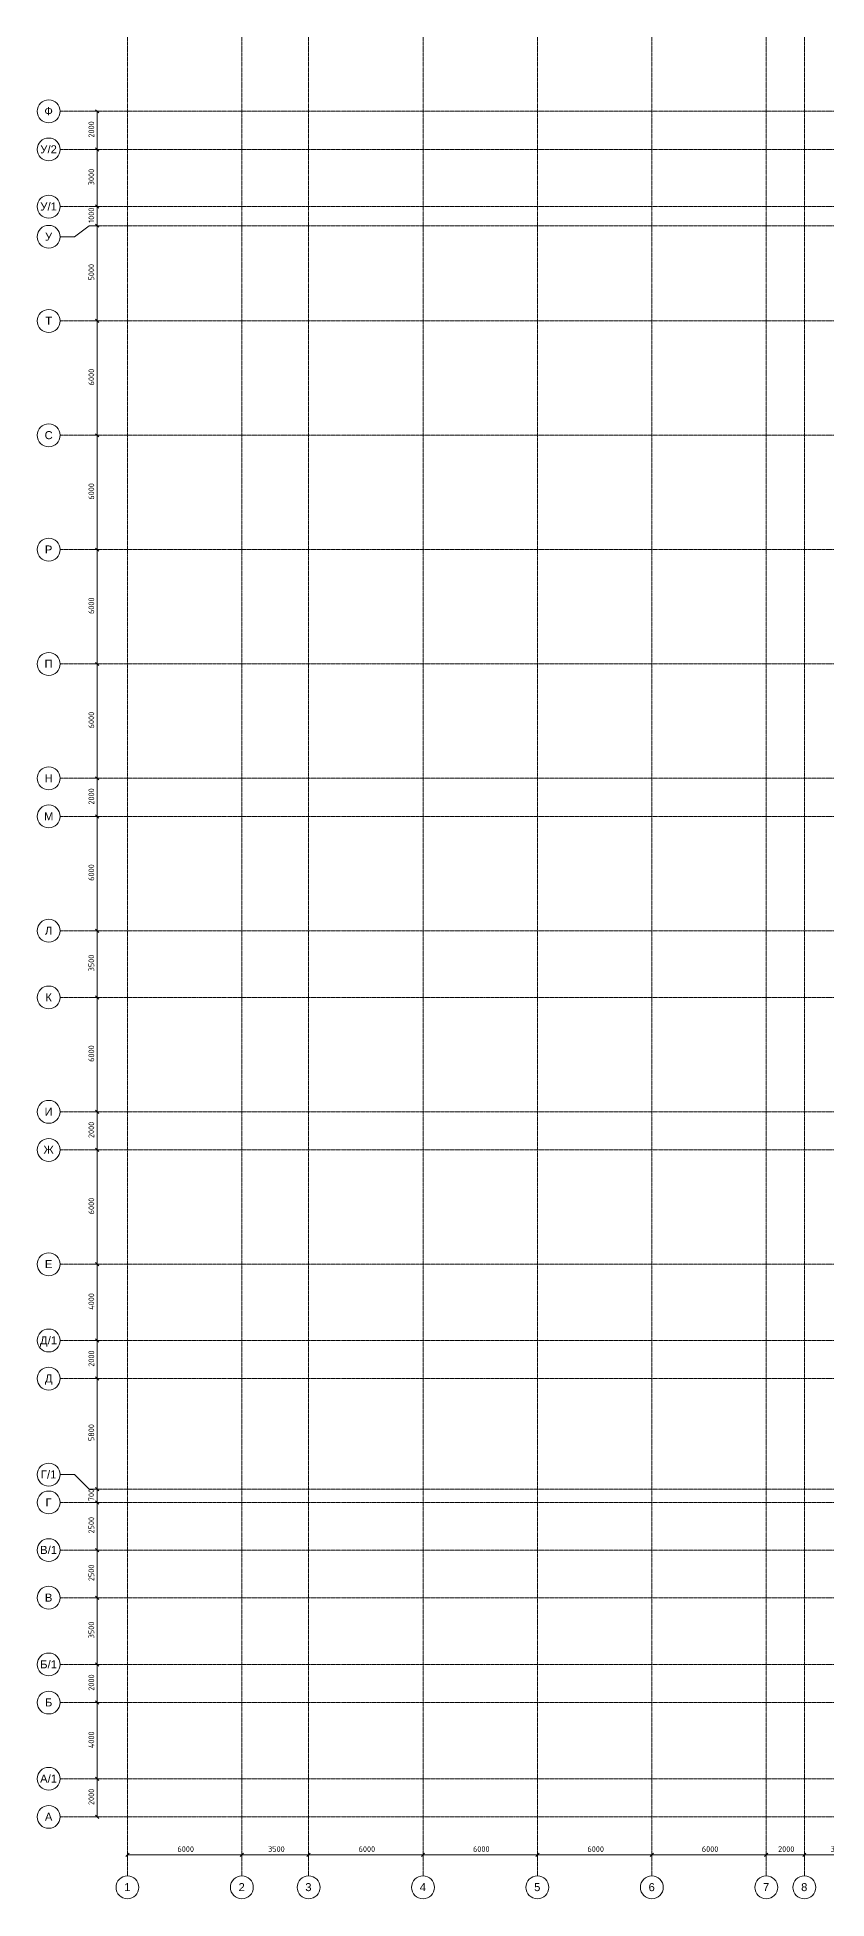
# Model space of a CAD drawing. Header units: millimetres. Extents: x -4730 to 98194, y -4296 to 93388.
# Drawn here: x -4730 to 36673, y -4296 to 93388 of the extents above; entities that cross this region are included whole.
import ezdxf

# ---------------------------------------------------------------- set-up
doc = ezdxf.new("R2010")
doc.units = ezdxf.units.MM
doc.linetypes.add('Линия сетки', pattern=[22.225, 12.7, -3.175, 3.175, -3.175])
for name, color, linetype, lineweight in [('Оси', 7, 'Continuous', 9), ('Размеры', 7, 'Continuous', 9), ('Размеры-120', 7, 'Continuous', 9)]:
    doc.layers.add(name, color=color, linetype=linetype, lineweight=lineweight)
doc.styles.add('Arial_1', font='arial.ttf', dxfattribs={"height": 420})
doc.styles.add('GOST Common_1', font='GOST_Common.ttf', dxfattribs={"width": 0.9, "height": 300})
doc.dimstyles.new('ADSK_Проверочный', dxfattribs={"dimscale": 304.8, "dimtxt": 301.714499, "dimasz": 0.556693, "dimexe": 0.590551, "dimexo": 0.590551, "dimgap": 0.19685, "dimtad": 1, "dimdec": 3, "dimrnd": 0.001, "dimdsep": 46, "dimtxsty": 'GOST Common_1', "dimblk1": 'OBLIQUE', "dimblk2": 'OBLIQUE', "dimsah": 1, "dimcen": 0.09, "dimazin": 0, "dimtfac": 1, "dimtdec": 4, "dimtix": 1, "dimtmove": 0, "dimatfit": 3, "dimfxl": 1, "dimtvp": 1, "dimtolj": 1, "dimtzin": 0, "dimarcsym": 2})

# ---------------------------------------------------------------- blocks, each defined once
blk = doc.blocks.new('Ось сетки - Заголовок сетки - Окружность 5 мм-1145995-Тех_ этаж')
at = {"layer": 'Оси'}
blk.add_circle((0, 0), 5, dxfattribs=at)
blk = doc.blocks.new('DIMBLOCK1-Тех_ этаж')
at = {"layer": 'Размеры-120'}
for p, q in [((0, -2051), (0, -1811)), ((0, -1991), (85, -1906)), ((6000, -2051), (6000, -1811)), ((6000, -1991), (6085, -1906)), ((0, -1991), (-85, -2076)), ((0, -1991), (6000, -1991)), ((0, -1991), (0, -2051)), ((6000, -1991), (5915, -2076)), ((6000, -1991), (6000, -2051))]:
    blk.add_line(p, q, dxfattribs=at)
at = {"layer": 'Размеры-120', "color": 0, "insert": (2622, -1539), "char_height": 300, "width": 908.21, "attachment_point": 1, "line_spacing_factor": 1.022761, "style": 'GOST Common_1'}
blk.add_mtext('6000', dxfattribs=at)
blk = doc.blocks.new('_Oblique')
at = {"color": 0, "linetype": 'ByBlock', "lineweight": -2}
blk.add_line((-0.5, -0.5), (0.5, 0.5), dxfattribs=at)
blk = doc.blocks.new('DIMBLOCK2-Тех_ этаж')
at = {"layer": 'Размеры-120'}
for p, q in [((6000, -2051), (6000, -1811)), ((6000, -1991), (6085, -1906)), ((9500, -2051), (9500, -1811)), ((9500, -1991), (9585, -1906)), ((6000, -1991), (5915, -2076)), ((6000, -1991), (9500, -1991)), ((6000, -1991), (6000, -2051)), ((9500, -1991), (9415, -2076)), ((9500, -1991), (9500, -2051))]:
    blk.add_line(p, q, dxfattribs=at)
at = {"layer": 'Размеры-120', "color": 0, "insert": (7372, -1539), "char_height": 300, "width": 908.21, "attachment_point": 1, "line_spacing_factor": 1.022761, "style": 'GOST Common_1'}
blk.add_mtext('3500', dxfattribs=at)
blk = doc.blocks.new('DIMBLOCK3-Тех_ этаж')
at = {"layer": 'Размеры-120'}
for p, q in [((9500, -2051), (9500, -1811)), ((9500, -1991), (9585, -1906)), ((15500, -2051), (15500, -1811)), ((15500, -1991), (15585, -1906)), ((9500, -1991), (9415, -2076)), ((9500, -1991), (15500, -1991)), ((9500, -1991), (9500, -2051)), ((15500, -1991), (15415, -2076)), ((15500, -1991), (15500, -2051))]:
    blk.add_line(p, q, dxfattribs=at)
at = {"layer": 'Размеры-120', "color": 0, "insert": (12122, -1539), "char_height": 300, "width": 908.21, "attachment_point": 1, "line_spacing_factor": 1.022761, "style": 'GOST Common_1'}
blk.add_mtext('6000', dxfattribs=at)
blk = doc.blocks.new('DIMBLOCK4-Тех_ этаж')
at = {"layer": 'Размеры-120'}
for p, q in [((15500, -2051), (15500, -1811)), ((15500, -1991), (15585, -1906)), ((21500, -2051), (21500, -1811)), ((21500, -1991), (21585, -1906)), ((15500, -1991), (15415, -2076)), ((15500, -1991), (21500, -1991)), ((15500, -1991), (15500, -2051)), ((21500, -1991), (21415, -2076)), ((21500, -1991), (21500, -2051))]:
    blk.add_line(p, q, dxfattribs=at)
at = {"layer": 'Размеры-120', "color": 0, "insert": (18122, -1539), "char_height": 300, "width": 908.21, "attachment_point": 1, "line_spacing_factor": 1.022761, "style": 'GOST Common_1'}
blk.add_mtext('6000', dxfattribs=at)
blk = doc.blocks.new('DIMBLOCK5-Тех_ этаж')
at = {"layer": 'Размеры-120'}
for p, q in [((21500, -2051), (21500, -1811)), ((21500, -1991), (21585, -1906)), ((27500, -2051), (27500, -1811)), ((27500, -1991), (27585, -1906)), ((21500, -1991), (21415, -2076)), ((21500, -1991), (27500, -1991)), ((21500, -1991), (21500, -2051)), ((27500, -1991), (27415, -2076)), ((27500, -1991), (27500, -2051))]:
    blk.add_line(p, q, dxfattribs=at)
at = {"layer": 'Размеры-120', "color": 0, "insert": (24122, -1539), "char_height": 300, "width": 908.21, "attachment_point": 1, "line_spacing_factor": 1.022761, "style": 'GOST Common_1'}
blk.add_mtext('6000', dxfattribs=at)
blk = doc.blocks.new('DIMBLOCK6-Тех_ этаж')
at = {"layer": 'Размеры-120'}
for p, q in [((27500, -2051), (27500, -1811)), ((27500, -1991), (27585, -1906)), ((33500, -2051), (33500, -1811)), ((33500, -1991), (33585, -1906)), ((27500, -1991), (27415, -2076)), ((27500, -1991), (33500, -1991)), ((27500, -1991), (27500, -2051)), ((33500, -1991), (33415, -2076)), ((33500, -1991), (33500, -2051))]:
    blk.add_line(p, q, dxfattribs=at)
at = {"layer": 'Размеры-120', "color": 0, "insert": (30122, -1539), "char_height": 300, "width": 908.21, "attachment_point": 1, "line_spacing_factor": 1.022761, "style": 'GOST Common_1'}
blk.add_mtext('6000', dxfattribs=at)
blk = doc.blocks.new('DIMBLOCK7-Тех_ этаж')
at = {"layer": 'Размеры-120'}
for p, q in [((33500, -2051), (33500, -1811)), ((33500, -1991), (33585, -1906)), ((35500, -2051), (35500, -1811)), ((35500, -1991), (35585, -1906)), ((33500, -1991), (33415, -2076)), ((33500, -1991), (35500, -1991)), ((33500, -1991), (33500, -2051)), ((35500, -1991), (35415, -2076)), ((35500, -1991), (35500, -2051))]:
    blk.add_line(p, q, dxfattribs=at)
at = {"layer": 'Размеры-120', "color": 0, "insert": (34122, -1539), "char_height": 300, "width": 908.21, "attachment_point": 1, "line_spacing_factor": 1.022761, "style": 'GOST Common_1'}
blk.add_mtext('2000', dxfattribs=at)
blk = doc.blocks.new('DIMBLOCK8-Тех_ этаж')
at = {"layer": 'Размеры-120'}
for p, q in [((35500, -2051), (35500, -1811)), ((35500, -1991), (35585, -1906)), ((39000, -2051), (39000, -1811)), ((39000, -1991), (39085, -1906)), ((35500, -1991), (35415, -2076)), ((35500, -1991), (39000, -1991)), ((35500, -1991), (35500, -2051)), ((39000, -1991), (38915, -2076)), ((39000, -1991), (39000, -2051))]:
    blk.add_line(p, q, dxfattribs=at)
at = {"layer": 'Размеры-120', "color": 0, "insert": (36872, -1539), "char_height": 300, "width": 908.21, "attachment_point": 1, "line_spacing_factor": 1.022761, "style": 'GOST Common_1'}
blk.add_mtext('3500', dxfattribs=at)
blk = doc.blocks.new('DIMBLOCK21-Тех_ этаж')
at = {"layer": 'Размеры-120'}
for p, q in [((-1532, 2000), (-1772, 2000)), ((-1592, 2000), (-1677, 2085)), ((-1592, 0), (-1592, 2000)), ((-1592, 2000), (-1507, 1915)), ((-1592, 2000), (-1532, 2000)), ((-1532, 0), (-1772, 0)), ((-1592, 0), (-1677, 85)), ((-1592, 0), (-1507, -85)), ((-1592, 0), (-1532, 0))]:
    blk.add_line(p, q, dxfattribs=at)
at = {"layer": 'Размеры-120', "color": 0, "insert": (-2044, 622), "char_height": 300, "width": 908.21, "attachment_point": 1, "rotation": 90, "line_spacing_factor": 1.022761, "style": 'GOST Common_1'}
blk.add_mtext('2000', dxfattribs=at)
blk = doc.blocks.new('DIMBLOCK22-Тех_ этаж')
at = {"layer": 'Размеры-120'}
for p, q in [((-1532, 6000), (-1772, 6000)), ((-1592, 6000), (-1677, 6085)), ((-1592, 2000), (-1592, 6000)), ((-1592, 6000), (-1507, 5915)), ((-1592, 6000), (-1532, 6000)), ((-1532, 2000), (-1772, 2000)), ((-1592, 2000), (-1677, 2085)), ((-1592, 2000), (-1507, 1915)), ((-1592, 2000), (-1532, 2000))]:
    blk.add_line(p, q, dxfattribs=at)
at = {"layer": 'Размеры-120', "color": 0, "insert": (-2044, 3609), "char_height": 300, "width": 938.89, "attachment_point": 1, "rotation": 90, "line_spacing_factor": 1.022761, "style": 'GOST Common_1'}
blk.add_mtext('4000', dxfattribs=at)
blk = doc.blocks.new('DIMBLOCK23-Тех_ этаж')
at = {"layer": 'Размеры-120'}
for p, q in [((-1532, 8000), (-1772, 8000)), ((-1592, 8000), (-1677, 8085)), ((-1592, 6000), (-1592, 8000)), ((-1592, 8000), (-1507, 7915)), ((-1592, 8000), (-1532, 8000)), ((-1532, 6000), (-1772, 6000)), ((-1592, 6000), (-1677, 6085)), ((-1592, 6000), (-1507, 5915)), ((-1592, 6000), (-1532, 6000))]:
    blk.add_line(p, q, dxfattribs=at)
at = {"layer": 'Размеры-120', "color": 0, "insert": (-2044, 6622), "char_height": 300, "width": 908.21, "attachment_point": 1, "rotation": 90, "line_spacing_factor": 1.022761, "style": 'GOST Common_1'}
blk.add_mtext('2000', dxfattribs=at)
blk = doc.blocks.new('DIMBLOCK24-Тех_ этаж')
at = {"layer": 'Размеры-120'}
for p, q in [((-1532, 11500), (-1772, 11500)), ((-1592, 11500), (-1677, 11585)), ((-1592, 8000), (-1592, 11500)), ((-1592, 11500), (-1507, 11415)), ((-1592, 11500), (-1532, 11500)), ((-1532, 8000), (-1772, 8000)), ((-1592, 8000), (-1677, 8085)), ((-1592, 8000), (-1507, 7915)), ((-1592, 8000), (-1532, 8000))]:
    blk.add_line(p, q, dxfattribs=at)
at = {"layer": 'Размеры-120', "color": 0, "insert": (-2044, 9372), "char_height": 300, "width": 908.21, "attachment_point": 1, "rotation": 90, "line_spacing_factor": 1.022761, "style": 'GOST Common_1'}
blk.add_mtext('3500', dxfattribs=at)
blk = doc.blocks.new('DIMBLOCK25-Тех_ этаж')
at = {"layer": 'Размеры-120'}
for p, q in [((-1532, 14000), (-1772, 14000)), ((-1592, 14000), (-1677, 14085)), ((-1592, 11500), (-1592, 14000)), ((-1592, 14000), (-1507, 13915)), ((-1592, 14000), (-1532, 14000)), ((-1532, 11500), (-1772, 11500)), ((-1592, 11500), (-1677, 11585)), ((-1592, 11500), (-1507, 11415)), ((-1592, 11500), (-1532, 11500))]:
    blk.add_line(p, q, dxfattribs=at)
at = {"layer": 'Размеры-120', "color": 0, "insert": (-2044, 12372), "char_height": 300, "width": 908.21, "attachment_point": 1, "rotation": 90, "line_spacing_factor": 1.022761, "style": 'GOST Common_1'}
blk.add_mtext('2500', dxfattribs=at)
blk = doc.blocks.new('DIMBLOCK26-Тех_ этаж')
at = {"layer": 'Размеры-120'}
for p, q in [((-1532, 16500), (-1772, 16500)), ((-1592, 16500), (-1677, 16585)), ((-1592, 14000), (-1592, 16500)), ((-1592, 16500), (-1507, 16415)), ((-1592, 16500), (-1532, 16500)), ((-1532, 14000), (-1772, 14000)), ((-1592, 14000), (-1677, 14085)), ((-1592, 14000), (-1507, 13915)), ((-1592, 14000), (-1532, 14000))]:
    blk.add_line(p, q, dxfattribs=at)
at = {"layer": 'Размеры-120', "color": 0, "insert": (-2044, 14872), "char_height": 300, "width": 908.21, "attachment_point": 1, "rotation": 90, "line_spacing_factor": 1.022761, "style": 'GOST Common_1'}
blk.add_mtext('2500', dxfattribs=at)
blk = doc.blocks.new('DIMBLOCK27-Тех_ этаж')
at = {"layer": 'Размеры-120'}
for p, q in [((-1532, 17200), (-1772, 17200)), ((-1592, 17200), (-1677, 17285)), ((-1592, 16500), (-1592, 17200)), ((-1592, 17200), (-1507, 17115)), ((-1592, 17200), (-1532, 17200)), ((-1532, 16500), (-1772, 16500)), ((-1592, 16500), (-1677, 16585)), ((-1592, 16500), (-1507, 16415)), ((-1592, 16500), (-1532, 16500))]:
    blk.add_line(p, q, dxfattribs=at)
at = {"layer": 'Размеры-120', "color": 0, "insert": (-2044, 16566), "char_height": 300, "width": 681.16, "attachment_point": 1, "rotation": 90, "line_spacing_factor": 1.022761, "style": 'GOST Common_1'}
blk.add_mtext('700', dxfattribs=at)
blk = doc.blocks.new('DIMBLOCK28-Тех_ этаж')
at = {"layer": 'Размеры-120'}
for p, q in [((-1532, 23000), (-1772, 23000)), ((-1592, 23000), (-1677, 23085)), ((-1592, 17200), (-1592, 23000)), ((-1592, 23000), (-1507, 22915)), ((-1592, 23000), (-1532, 23000)), ((-1532, 17200), (-1772, 17200)), ((-1592, 17200), (-1677, 17285)), ((-1592, 17200), (-1507, 17115)), ((-1592, 17200), (-1532, 17200))]:
    blk.add_line(p, q, dxfattribs=at)
at = {"layer": 'Размеры-120', "color": 0, "insert": (-2044, 19722), "char_height": 300, "width": 908.21, "attachment_point": 1, "rotation": 90, "line_spacing_factor": 1.022761, "style": 'GOST Common_1'}
blk.add_mtext('5800', dxfattribs=at)
blk = doc.blocks.new('DIMBLOCK29-Тех_ этаж')
at = {"layer": 'Размеры-120'}
for p, q in [((-1532, 25000), (-1772, 25000)), ((-1592, 25000), (-1677, 25085)), ((-1592, 23000), (-1592, 25000)), ((-1592, 25000), (-1507, 24915)), ((-1592, 25000), (-1532, 25000)), ((-1532, 23000), (-1772, 23000)), ((-1592, 23000), (-1677, 23085)), ((-1592, 23000), (-1507, 22915)), ((-1592, 23000), (-1532, 23000))]:
    blk.add_line(p, q, dxfattribs=at)
at = {"layer": 'Размеры-120', "color": 0, "insert": (-2044, 23622), "char_height": 300, "width": 908.21, "attachment_point": 1, "rotation": 90, "line_spacing_factor": 1.022761, "style": 'GOST Common_1'}
blk.add_mtext('2000', dxfattribs=at)
blk = doc.blocks.new('DIMBLOCK30-Тех_ этаж')
at = {"layer": 'Размеры-120'}
for p, q in [((-1532, 29000), (-1772, 29000)), ((-1592, 29000), (-1677, 29085)), ((-1592, 25000), (-1592, 29000)), ((-1592, 29000), (-1507, 28915)), ((-1592, 29000), (-1532, 29000)), ((-1532, 25000), (-1772, 25000)), ((-1592, 25000), (-1677, 25085)), ((-1592, 25000), (-1507, 24915)), ((-1592, 25000), (-1532, 25000))]:
    blk.add_line(p, q, dxfattribs=at)
at = {"layer": 'Размеры-120', "color": 0, "insert": (-2044, 26609), "char_height": 300, "width": 938.89, "attachment_point": 1, "rotation": 90, "line_spacing_factor": 1.022761, "style": 'GOST Common_1'}
blk.add_mtext('4000', dxfattribs=at)
blk = doc.blocks.new('DIMBLOCK31-Тех_ этаж')
at = {"layer": 'Размеры-120'}
for p, q in [((-1532, 35000), (-1772, 35000)), ((-1592, 35000), (-1677, 35085)), ((-1592, 29000), (-1592, 35000)), ((-1592, 35000), (-1507, 34915)), ((-1592, 35000), (-1532, 35000)), ((-1532, 29000), (-1772, 29000)), ((-1592, 29000), (-1677, 29085)), ((-1592, 29000), (-1507, 28915)), ((-1592, 29000), (-1532, 29000))]:
    blk.add_line(p, q, dxfattribs=at)
at = {"layer": 'Размеры-120', "color": 0, "insert": (-2044, 31622), "char_height": 300, "width": 908.21, "attachment_point": 1, "rotation": 90, "line_spacing_factor": 1.022761, "style": 'GOST Common_1'}
blk.add_mtext('6000', dxfattribs=at)
blk = doc.blocks.new('DIMBLOCK32-Тех_ этаж')
at = {"layer": 'Размеры-120'}
for p, q in [((-1532, 37000), (-1772, 37000)), ((-1592, 37000), (-1677, 37085)), ((-1592, 35000), (-1592, 37000)), ((-1592, 37000), (-1507, 36915)), ((-1592, 37000), (-1532, 37000)), ((-1532, 35000), (-1772, 35000)), ((-1592, 35000), (-1677, 35085)), ((-1592, 35000), (-1507, 34915)), ((-1592, 35000), (-1532, 35000))]:
    blk.add_line(p, q, dxfattribs=at)
at = {"layer": 'Размеры-120', "color": 0, "insert": (-2044, 35622), "char_height": 300, "width": 908.21, "attachment_point": 1, "rotation": 90, "line_spacing_factor": 1.022761, "style": 'GOST Common_1'}
blk.add_mtext('2000', dxfattribs=at)
blk = doc.blocks.new('DIMBLOCK33-Тех_ этаж')
at = {"layer": 'Размеры-120'}
for p, q in [((-1532, 43000), (-1772, 43000)), ((-1592, 43000), (-1677, 43085)), ((-1592, 37000), (-1592, 43000)), ((-1592, 43000), (-1507, 42915)), ((-1592, 43000), (-1532, 43000)), ((-1532, 37000), (-1772, 37000)), ((-1592, 37000), (-1677, 37085)), ((-1592, 37000), (-1507, 36915)), ((-1592, 37000), (-1532, 37000))]:
    blk.add_line(p, q, dxfattribs=at)
at = {"layer": 'Размеры-120', "color": 0, "insert": (-2044, 39622), "char_height": 300, "width": 908.21, "attachment_point": 1, "rotation": 90, "line_spacing_factor": 1.022761, "style": 'GOST Common_1'}
blk.add_mtext('6000', dxfattribs=at)
blk = doc.blocks.new('DIMBLOCK34-Тех_ этаж')
at = {"layer": 'Размеры-120'}
for p, q in [((-1532, 46500), (-1772, 46500)), ((-1592, 46500), (-1677, 46585)), ((-1592, 43000), (-1592, 46500)), ((-1592, 46500), (-1507, 46415)), ((-1592, 46500), (-1532, 46500)), ((-1532, 43000), (-1772, 43000)), ((-1592, 43000), (-1677, 43085)), ((-1592, 43000), (-1507, 42915)), ((-1592, 43000), (-1532, 43000))]:
    blk.add_line(p, q, dxfattribs=at)
at = {"layer": 'Размеры-120', "color": 0, "insert": (-2044, 44372), "char_height": 300, "width": 908.21, "attachment_point": 1, "rotation": 90, "line_spacing_factor": 1.022761, "style": 'GOST Common_1'}
blk.add_mtext('3500', dxfattribs=at)
blk = doc.blocks.new('DIMBLOCK35-Тех_ этаж')
at = {"layer": 'Размеры-120'}
for p, q in [((-1532, 52500), (-1772, 52500)), ((-1592, 52500), (-1677, 52585)), ((-1592, 46500), (-1592, 52500)), ((-1592, 52500), (-1507, 52415)), ((-1592, 52500), (-1532, 52500)), ((-1532, 46500), (-1772, 46500)), ((-1592, 46500), (-1677, 46585)), ((-1592, 46500), (-1507, 46415)), ((-1592, 46500), (-1532, 46500))]:
    blk.add_line(p, q, dxfattribs=at)
at = {"layer": 'Размеры-120', "color": 0, "insert": (-2044, 49122), "char_height": 300, "width": 908.21, "attachment_point": 1, "rotation": 90, "line_spacing_factor": 1.022761, "style": 'GOST Common_1'}
blk.add_mtext('6000', dxfattribs=at)
blk = doc.blocks.new('DIMBLOCK36-Тех_ этаж')
at = {"layer": 'Размеры-120'}
for p, q in [((-1532, 54500), (-1772, 54500)), ((-1592, 54500), (-1677, 54585)), ((-1592, 52500), (-1592, 54500)), ((-1592, 54500), (-1507, 54415)), ((-1592, 54500), (-1532, 54500)), ((-1532, 52500), (-1772, 52500)), ((-1592, 52500), (-1677, 52585)), ((-1592, 52500), (-1507, 52415)), ((-1592, 52500), (-1532, 52500))]:
    blk.add_line(p, q, dxfattribs=at)
at = {"layer": 'Размеры-120', "color": 0, "insert": (-2044, 53122), "char_height": 300, "width": 908.21, "attachment_point": 1, "rotation": 90, "line_spacing_factor": 1.022761, "style": 'GOST Common_1'}
blk.add_mtext('2000', dxfattribs=at)
blk = doc.blocks.new('DIMBLOCK37-Тех_ этаж')
at = {"layer": 'Размеры-120'}
for p, q in [((-1592, 60500), (-1677, 60585)), ((-1532, 60500), (-1772, 60500)), ((-1592, 54500), (-1592, 60500)), ((-1592, 60500), (-1507, 60415)), ((-1592, 60500), (-1532, 60500)), ((-1532, 54500), (-1772, 54500)), ((-1592, 54500), (-1677, 54585)), ((-1592, 54500), (-1507, 54415)), ((-1592, 54500), (-1532, 54500))]:
    blk.add_line(p, q, dxfattribs=at)
at = {"layer": 'Размеры-120', "color": 0, "insert": (-2044, 57122), "char_height": 300, "width": 908.21, "attachment_point": 1, "rotation": 90, "line_spacing_factor": 1.022761, "style": 'GOST Common_1'}
blk.add_mtext('6000', dxfattribs=at)
blk = doc.blocks.new('DIMBLOCK38-Тех_ этаж')
at = {"layer": 'Размеры-120'}
for p, q in [((-1532, 66500), (-1772, 66500)), ((-1592, 66500), (-1677, 66585)), ((-1592, 60500), (-1592, 66500)), ((-1592, 66500), (-1507, 66415)), ((-1592, 66500), (-1532, 66500)), ((-1592, 60500), (-1677, 60585)), ((-1532, 60500), (-1772, 60500)), ((-1592, 60500), (-1507, 60415)), ((-1592, 60500), (-1532, 60500))]:
    blk.add_line(p, q, dxfattribs=at)
at = {"layer": 'Размеры-120', "color": 0, "insert": (-2044, 63122), "char_height": 300, "width": 908.21, "attachment_point": 1, "rotation": 90, "line_spacing_factor": 1.022761, "style": 'GOST Common_1'}
blk.add_mtext('6000', dxfattribs=at)
blk = doc.blocks.new('DIMBLOCK39-Тех_ этаж')
at = {"layer": 'Размеры-120'}
for p, q in [((-1532, 72500), (-1772, 72500)), ((-1592, 72500), (-1677, 72585)), ((-1592, 66500), (-1592, 72500)), ((-1592, 72500), (-1507, 72415)), ((-1592, 72500), (-1532, 72500)), ((-1532, 66500), (-1772, 66500)), ((-1592, 66500), (-1677, 66585)), ((-1592, 66500), (-1507, 66415)), ((-1592, 66500), (-1532, 66500))]:
    blk.add_line(p, q, dxfattribs=at)
at = {"layer": 'Размеры-120', "color": 0, "insert": (-2044, 69122), "char_height": 300, "width": 908.21, "attachment_point": 1, "rotation": 90, "line_spacing_factor": 1.022761, "style": 'GOST Common_1'}
blk.add_mtext('6000', dxfattribs=at)
blk = doc.blocks.new('DIMBLOCK40-Тех_ этаж')
at = {"layer": 'Размеры-120'}
for p, q in [((-1532, 78500), (-1772, 78500)), ((-1592, 78500), (-1677, 78585)), ((-1592, 72500), (-1592, 78500)), ((-1592, 78500), (-1507, 78415)), ((-1592, 78500), (-1532, 78500)), ((-1532, 72500), (-1772, 72500)), ((-1592, 72500), (-1677, 72585)), ((-1592, 72500), (-1507, 72415)), ((-1592, 72500), (-1532, 72500))]:
    blk.add_line(p, q, dxfattribs=at)
at = {"layer": 'Размеры-120', "color": 0, "insert": (-2044, 75122), "char_height": 300, "width": 908.21, "attachment_point": 1, "rotation": 90, "line_spacing_factor": 1.022761, "style": 'GOST Common_1'}
blk.add_mtext('6000', dxfattribs=at)
blk = doc.blocks.new('DIMBLOCK41-Тех_ этаж')
at = {"layer": 'Размеры-120'}
for p, q in [((-1532, 83500), (-1772, 83500)), ((-1592, 83500), (-1677, 83585)), ((-1592, 78500), (-1592, 83500)), ((-1592, 83500), (-1507, 83415)), ((-1592, 83500), (-1532, 83500)), ((-1532, 78500), (-1772, 78500)), ((-1592, 78500), (-1677, 78585)), ((-1592, 78500), (-1507, 78415)), ((-1592, 78500), (-1532, 78500))]:
    blk.add_line(p, q, dxfattribs=at)
at = {"layer": 'Размеры-120', "color": 0, "insert": (-2044, 80622), "char_height": 300, "width": 908.21, "attachment_point": 1, "rotation": 90, "line_spacing_factor": 1.022761, "style": 'GOST Common_1'}
blk.add_mtext('5000', dxfattribs=at)
blk = doc.blocks.new('DIMBLOCK42-Тех_ этаж')
at = {"layer": 'Размеры-120'}
for p, q in [((-1532, 84500), (-1772, 84500)), ((-1592, 84500), (-1677, 84585)), ((-1592, 83500), (-1592, 84500)), ((-1592, 84500), (-1507, 84415)), ((-1592, 84500), (-1532, 84500)), ((-1532, 83500), (-1772, 83500)), ((-1592, 83500), (-1677, 83585)), ((-1592, 83500), (-1507, 83415)), ((-1592, 83500), (-1532, 83500))]:
    blk.add_line(p, q, dxfattribs=at)
at = {"layer": 'Размеры-120', "color": 0, "insert": (-2044, 83650), "char_height": 300, "width": 840.71, "attachment_point": 1, "rotation": 90, "line_spacing_factor": 1.022761, "style": 'GOST Common_1'}
blk.add_mtext('1000', dxfattribs=at)
blk = doc.blocks.new('DIMBLOCK43-Тех_ этаж')
at = {"layer": 'Размеры-120'}
for p, q in [((-1532, 87500), (-1772, 87500)), ((-1592, 87500), (-1677, 87585)), ((-1592, 84500), (-1592, 87500)), ((-1592, 87500), (-1507, 87415)), ((-1592, 87500), (-1532, 87500)), ((-1532, 84500), (-1772, 84500)), ((-1592, 84500), (-1677, 84585)), ((-1592, 84500), (-1507, 84415)), ((-1592, 84500), (-1532, 84500))]:
    blk.add_line(p, q, dxfattribs=at)
at = {"layer": 'Размеры-120', "color": 0, "insert": (-2044, 85622), "char_height": 300, "width": 908.21, "attachment_point": 1, "rotation": 90, "line_spacing_factor": 1.022761, "style": 'GOST Common_1'}
blk.add_mtext('3000', dxfattribs=at)
blk = doc.blocks.new('DIMBLOCK44-Тех_ этаж')
at = {"layer": 'Размеры-120'}
for p, q in [((-1532, 89500), (-1772, 89500)), ((-1592, 89500), (-1677, 89585)), ((-1592, 87500), (-1592, 89500)), ((-1592, 89500), (-1507, 89415)), ((-1592, 89500), (-1532, 89500)), ((-1532, 87500), (-1772, 87500)), ((-1592, 87500), (-1677, 87585)), ((-1592, 87500), (-1507, 87415)), ((-1592, 87500), (-1532, 87500))]:
    blk.add_line(p, q, dxfattribs=at)
at = {"layer": 'Размеры-120', "color": 0, "insert": (-2044, 88122), "char_height": 300, "width": 908.21, "attachment_point": 1, "rotation": 90, "line_spacing_factor": 1.022761, "style": 'GOST Common_1'}
blk.add_mtext('2000', dxfattribs=at)

msp = doc.modelspace()

# ---------------------------------------------------------------- linework, layer by layer
at = {"layer": 'Оси', "linetype": 'Линия сетки'}
for p, q in [((0, 93388.3703), (0, -3096.3487)), ((6000, 93388.3703), (6000, -3096.3487)), ((9500, 93388.3703), (9500, -3096.3487)), ((15500, 93388.3703), (15500, -3096.3487)), ((21500, 93388.3703), (21500, -3096.3487)), ((27500, 93388.3703), (27500, -3096.3487)), ((33500, 93388.3703), (33500, -3096.3487)), ((35500, 93388.3703), (35500, -3096.3487)), ((98194.2682, 89500), (-3530.0173, 89500)), ((98194.2682, 87500), (-3530.0173, 87500)), ((98194.2682, 84500), (-3530.0173, 84500)), ((98194.2682, 83500), (-2006.0173, 83500)), ((98194.2682, 78500), (-3530.0173, 78500)), ((98194.2682, 72500), (-3530.0173, 72500)), ((98194.2682, 66500), (-3530.0173, 66500)), ((98194.2682, 60500), (-3530.0173, 60500)), ((98194.2682, 54500), (-3530.0173, 54500)), ((98194.2682, 52500), (-3530.0173, 52500)), ((98194.2682, 46500), (-3530.0173, 46500)), ((98194.2682, 43000), (-3530.0173, 43000)), ((98194.2682, 37000), (-3530.0173, 37000)), ((98194.2682, 35000), (-3530.0173, 35000)), ((98194.2682, 29000), (-3530.0173, 29000)), ((98194.2682, 25000), (-3530.0173, 25000)), ((98194.2682, 23000), (-3530.0173, 23000)), ((98194.2682, 17200), (-2006.0173, 17200)), ((98194.2682, 16500), (-3530.0173, 16500)), ((98194.2682, 14000), (-3530.0173, 14000)), ((98194.2682, 11500), (-3530.0173, 11500)), ((98194.2682, 8000), (-3530.0173, 8000)), ((98194.2682, 6000), (-3530.0173, 6000)), ((98194.2682, 2000), (-3530.0173, 2000)), ((98194.2682, 0), (-3530.0173, 0))]:
    msp.add_line(p, q, dxfattribs=at)
at = {"layer": 'Оси'}
for p, q in [((-2006.0173, 83500), (-2768.0173, 82916.946)), ((-2768.0173, 82916.946), (-3530.0173, 82916.946)), ((-2768.0173, 17962), (-3530.0173, 17962)), ((-2006.0173, 17200), (-2768.0173, 17962))]:
    msp.add_line(p, q, dxfattribs=at)

# ---------------------------------------------------------------- block references
at = {"layer": 'Оси', "xscale": 120, "yscale": 120, "zscale": 120}
for p, rotation in [((-4130.0173, 89500), 90), ((-4130.0173, 87500), 90), ((-4130.0173, 84500), 90), ((-4130.0173, 82916.946), 90), ((-4130.0173, 78500), 90), ((-4130.0173, 72500), 90), ((-4130.0173, 66500), 90), ((-4130.0173, 60500), 90), ((-4130.0173, 54500), 90), ((-4130.0173, 52500), 90), ((-4130.0173, 46500), 90), ((-4130.0173, 43000), 90), ((-4130.0173, 37000), 90), ((-4130.0173, 35000), 90), ((-4130.0173, 29000), 90), ((-4130.0173, 25000), 90), ((-4130.0173, 23000), 90), ((-4130.0173, 17962), 90), ((-4130.0173, 16500), 90), ((-4130.0173, 14000), 90), ((-4130.0173, 11500), 90), ((-4130.0173, 8000), 90), ((-4130.0173, 6000), 90), ((-4130.0173, 2000), 90), ((-4130.0173, 0), 90), ((0, -3696.3487), 180), ((6000, -3696.3487), 180), ((9500, -3696.3487), 180), ((15500, -3696.3487), 180), ((21500, -3696.3487), 180), ((27500, -3696.3487), 180), ((33500, -3696.3487), 180), ((35500, -3696.3487), 180)]:
    msp.add_blockref('Ось сетки - Заголовок сетки - Окружность 5 мм-1145995-Тех_ этаж', p, dxfattribs=dict(at, rotation=rotation))

# ---------------------------------------------------------------- texts
at = {"layer": 'Оси', "char_height": 420, "attachment_point": 1, "style": 'Arial_1'}
for s, insert, width in [('\\fArial|b0|i0|c204|p34|;Ф', (-4357.3219, 89717.441), 548.35425), ('\\fArial|b0|i0|c204|p34|;У', (-4571.5219, 87717.441), 461.772), ('/2', (-4190.5219, 87717.441), 606.07575), ('\\fArial|b0|i0|c204|p34|;У', (-4571.5219, 84717.441), 461.772), ('/1', (-4190.5219, 84717.441), 606.07575), ('\\fArial|b0|i0|c204|p34|;У', (-4321.3219, 83134.387), 461.772), ('\\fArial|b0|i0|c204|p34|;Т', (-4309.9219, 78717.441), 432.91125), ('\\fArial|b0|i0|c204|p34|;С', (-4345.3219, 72717.441), 519.4935), ('\\fArial|b0|i0|c204|p34|;Р', (-4329.1219, 66717.441), 481.0125), ('\\fArial|b0|i0|c204|p34|;П', (-4345.3219, 60717.441), 519.4935), ('\\fArial|b0|i0|c204|p34|;Н', (-4345.3219, 54717.441), 519.4935), ('\\fArial|b0|i0|c204|p34|;М', (-4372.9219, 52717.441), 586.83525), ('\\fArial|b0|i0|c204|p34|;Л', (-4325.5219, 46717.441), 471.39225), ('\\fArial|b0|i0|c204|p34|;К', (-4305.7219, 43217.441), 423.291), ('\\fArial|b0|i0|c204|p34|;И', (-4345.3219, 37217.441), 519.4935), ('\\fArial|b0|i0|c204|p34|;Ж', (-4404.7219, 35217.441), 663.79725), ('\\fArial|b0|i0|c204|p34|;Е', (-4329.1219, 29217.441), 481.0125), ('\\fArial|b0|i0|c204|p34|;Д', (-4583.5219, 25217.441), 490.63275), ('/1', (-4178.7094, 25217.441), 606.07575), ('\\fArial|b0|i0|c204|p34|;Д', (-4333.3219, 23217.441), 490.63275), ('\\fArial|b0|i0|c204|p34|;Г', (-4543.9219, 18179.441), 394.43025), ('/1', (-4218.4844, 18179.441), 606.07575), ('\\fArial|b0|i0|c204|p34|;Г', (-4293.7219, 16717.441), 394.43025), ('\\fArial|b0|i0|c204|p34|;В', (-4579.3219, 14217.441), 481.0125), ('/1', (-4182.4469, 14217.441), 606.07575), ('\\fArial|b0|i0|c204|p34|;В', (-4329.1219, 11717.441), 481.0125), ('\\fArial|b0|i0|c204|p34|;Б', (-4575.7219, 8217.441), 471.39225), ('/1', (-4186.7844, 8217.441), 606.07575), ('\\fArial|b0|i0|c204|p34|;Б', (-4325.5219, 6217.441), 471.39225), ('\\fArial|b0|i0|c204|p34|;А', (-4579.3219, 2217.441), 481.0125), ('/1', (-4182.4469, 2217.441), 606.07575), ('\\fArial|b0|i0|c204|p34|;А', (-4329.1219, 217.441), 481.0125), ('\\fArial|b0|i0|c204|p34|;1', (-170.8535, -3475.6658), 404.0505), ('\\fArial|b0|i0|c204|p34|;2', (5829.1465, -3475.6658), 404.0505), ('\\fArial|b0|i0|c204|p34|;3', (9329.1465, -3475.6658), 404.0505), ('\\fArial|b0|i0|c204|p34|;4', (15329.1465, -3475.6658), 404.0505), ('\\fArial|b0|i0|c204|p34|;5', (21329.1465, -3475.6658), 404.0505), ('\\fArial|b0|i0|c204|p34|;6', (27329.1465, -3475.6658), 404.0505), ('\\fArial|b0|i0|c204|p34|;7', (33329.1465, -3475.6658), 404.0505), ('\\fArial|b0|i0|c204|p34|;8', (35329.1465, -3475.6658), 404.0505)]:
    msp.add_mtext(s, dxfattribs=dict(at, insert=insert, width=width))

# ---------------------------------------------------------------- dimensions: what is measured, and where the dimension line sits
at = {"layer": 'Размеры'}
for base, p1, p2, override, picture, middle in [((-1592.0593, 89500), (-1712.0412, 87500), (-1712.0412, 89500), {"dimpost": '<>', "dimfxl": 2000}, 'DIMBLOCK44-Тех_ этаж', (-1802.0593, 88500)), ((-1592.0593, 87500), (-1712.0412, 84500), (-1712.0412, 87500), {"dimpost": '<>', "dimfxl": 3000}, 'DIMBLOCK43-Тех_ этаж', (-1802.0593, 86000)), ((-1592.0593, 84500), (-1712.0412, 83500), (-1712.0412, 84500), {"dimpost": '<>', "dimfxl": 1000}, 'DIMBLOCK42-Тех_ этаж', (-1802.0593, 84000)), ((-1592.0593, 83500), (-1712.0412, 78500), (-1712.0412, 83500), {"dimpost": '<>', "dimfxl": 5000}, 'DIMBLOCK41-Тех_ этаж', (-1802.0593, 81000)), ((-1592.0593, 78500), (-1712.0412, 72500), (-1712.0412, 78500), {"dimpost": '<>', "dimfxl": 6000}, 'DIMBLOCK40-Тех_ этаж', (-1802.0593, 75500)), ((-1592.0593, 72500), (-1712.0412, 66500), (-1712.0412, 72500), {"dimpost": '<>', "dimfxl": 6000}, 'DIMBLOCK39-Тех_ этаж', (-1802.0593, 69500)), ((-1592.0593, 66500), (-1712.0412, 60500), (-1712.0412, 66500), {"dimpost": '<>', "dimfxl": 6000}, 'DIMBLOCK38-Тех_ этаж', (-1802.0593, 63500)), ((-1592.0593, 60500), (-1712.0412, 54500), (-1712.0412, 60500), {"dimpost": '<>', "dimfxl": 6000}, 'DIMBLOCK37-Тех_ этаж', (-1802.0593, 57500)), ((-1592.0593, 54500), (-1712.0412, 52500), (-1712.0412, 54500), {"dimpost": '<>', "dimfxl": 2000}, 'DIMBLOCK36-Тех_ этаж', (-1802.0593, 53500)), ((-1592.0593, 52500), (-1712.0412, 46500), (-1712.0412, 52500), {"dimpost": '<>', "dimfxl": 6000}, 'DIMBLOCK35-Тех_ этаж', (-1802.0593, 49500)), ((-1592.0593, 46500), (-1712.0412, 43000), (-1712.0412, 46500), {"dimpost": '<>', "dimfxl": 3500}, 'DIMBLOCK34-Тех_ этаж', (-1802.0593, 44750)), ((-1592.0593, 43000), (-1712.0412, 37000), (-1712.0412, 43000), {"dimpost": '<>', "dimfxl": 6000}, 'DIMBLOCK33-Тех_ этаж', (-1802.0593, 40000)), ((-1592.0593, 37000), (-1712.0412, 35000), (-1712.0412, 37000), {"dimpost": '<>', "dimfxl": 2000}, 'DIMBLOCK32-Тех_ этаж', (-1802.0593, 36000)), ((-1592.0593, 35000), (-1712.0412, 29000), (-1712.0412, 35000), {"dimpost": '<>', "dimfxl": 6000}, 'DIMBLOCK31-Тех_ этаж', (-1802.0593, 32000)), ((-1592.0593, 29000), (-1712.0412, 25000), (-1712.0412, 29000), {"dimpost": '<>', "dimfxl": 4000}, 'DIMBLOCK30-Тех_ этаж', (-1802.0593, 27000)), ((-1592.0593, 25000), (-1712.0412, 23000), (-1712.0412, 25000), {"dimpost": '<>', "dimfxl": 2000}, 'DIMBLOCK29-Тех_ этаж', (-1802.0593, 24000)), ((-1592.0593, 23000), (-1712.0412, 17200), (-1712.0412, 23000), {"dimpost": '<>', "dimfxl": 5800}, 'DIMBLOCK28-Тех_ этаж', (-1802.0593, 20100)), ((-1592.0593, 17200), (-1712.0412, 16500), (-1712.0412, 17200), {"dimpost": '<>', "dimfxl": 700}, 'DIMBLOCK27-Тех_ этаж', (-1802.0593, 16850)), ((-1592.0593, 16500), (-1712.0412, 14000), (-1712.0412, 16500), {"dimpost": '<>', "dimfxl": 2500}, 'DIMBLOCK26-Тех_ этаж', (-1802.0593, 15250)), ((-1592.0593, 14000), (-1712.0412, 11500), (-1712.0412, 14000), {"dimpost": '<>', "dimfxl": 2500}, 'DIMBLOCK25-Тех_ этаж', (-1802.0593, 12750)), ((-1592.0593, 11500), (-1712.0412, 8000), (-1712.0412, 11500), {"dimpost": '<>', "dimfxl": 3500}, 'DIMBLOCK24-Тех_ этаж', (-1802.0593, 9750)), ((-1592.0593, 8000), (-1712.0412, 6000), (-1712.0412, 8000), {"dimpost": '<>', "dimfxl": 2000}, 'DIMBLOCK23-Тех_ этаж', (-1802.0593, 7000)), ((-1592.0593, 6000), (-1712.0412, 2000), (-1712.0412, 6000), {"dimpost": '<>', "dimfxl": 4000}, 'DIMBLOCK22-Тех_ этаж', (-1802.0593, 4000)), ((-1592.0593, 2000), (-1712.0412, 0), (-1712.0412, 2000), {"dimpost": '<>', "dimfxl": 2000}, 'DIMBLOCK21-Тех_ этаж', (-1802.0593, 1000))]:
    dim = msp.add_linear_dim(base=base, p1=p1, p2=p2, angle=90, dimstyle='ADSK_Проверочный', override=override, dxfattribs=at)
    dim.commit()
    dim.dimension.update_dxf_attribs({"geometry": picture, "text_midpoint": middle})
for base, p1, p2, override, picture, middle in [((6000, -1990.8543), (0, -1870.8724), (6000, -1870.8724), {"dimpost": '<>', "dimfxl": 6000}, 'DIMBLOCK1-Тех_ этаж', (3000, -1780.8543)), ((9500, -1990.8543), (6000, -1870.8724), (9500, -1870.8724), {"dimpost": '<>', "dimfxl": 3500}, 'DIMBLOCK2-Тех_ этаж', (7750, -1780.8543)), ((15500, -1990.8543), (9500, -1870.8724), (15500, -1870.8724), {"dimpost": '<>', "dimfxl": 6000}, 'DIMBLOCK3-Тех_ этаж', (12500, -1780.8543)), ((21500, -1990.8543), (15500, -1870.8724), (21500, -1870.8724), {"dimpost": '<>', "dimfxl": 6000}, 'DIMBLOCK4-Тех_ этаж', (18500, -1780.8543)), ((27500, -1990.8543), (21500, -1870.8724), (27500, -1870.8724), {"dimpost": '<>', "dimfxl": 6000}, 'DIMBLOCK5-Тех_ этаж', (24500, -1780.8543)), ((33500, -1990.8543), (27500, -1870.8724), (33500, -1870.8724), {"dimpost": '<>', "dimfxl": 6000}, 'DIMBLOCK6-Тех_ этаж', (30500, -1780.8543)), ((35500, -1990.8543), (33500, -1870.8724), (35500, -1870.8724), {"dimpost": '<>', "dimfxl": 2000}, 'DIMBLOCK7-Тех_ этаж', (34500, -1780.8543)), ((39000, -1990.8543), (35500, -1870.8724), (39000, -1870.8724), {"dimpost": '<>', "dimfxl": 3500}, 'DIMBLOCK8-Тех_ этаж', (37250, -1780.8543))]:
    dim = msp.add_linear_dim(base=base, p1=p1, p2=p2, dimstyle='ADSK_Проверочный', override=override, dxfattribs=at)
    dim.commit()
    dim.dimension.update_dxf_attribs({"geometry": picture, "text_midpoint": middle})

doc.saveas('drawing.dxf')
